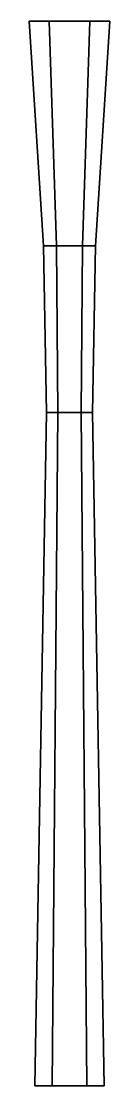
# Model space of a CAD drawing. Extents: x -0.07 to 0.07, y 0.86 to 2.71.
import ezdxf

# ---------------------------------------------------------------- set-up
doc = ezdxf.new("R2010")
doc.units = 0
doc.layers.add('BARREL', color=1, linetype='CONTINUOUS')

msp = doc.modelspace()

# ---------------------------------------------------------------- linework, layer by layer
at = {"layer": 'BARREL'}
for points in [[(-0.045, 2.32), (-0.0225, 2.32, 0.039), (-0.035, 2.71, 0.0606), (-0.07, 2.71)], [(-0.0225, 2.32, -0.039), (-0.045, 2.32), (-0.07, 2.71), (-0.035, 2.71, -0.0606)], [(-0.0225, 2.32, 0.039), (0.0225, 2.32, 0.039), (0.035, 2.71, 0.0606), (-0.035, 2.71, 0.0606)], [(0.0225, 2.32, -0.039), (-0.0225, 2.32, -0.039), (-0.035, 2.71, -0.0606), (0.035, 2.71, -0.0606)], [(0.0225, 2.32, 0.039), (0.045, 2.32), (0.07, 2.71), (0.035, 2.71, 0.0606)], [(0.045, 2.32), (0.0225, 2.32, -0.039), (0.035, 2.71, -0.0606), (0.07, 2.71)], [(-0.04, 2.03), (-0.02, 2.03, 0.0346), (-0.0225, 2.32, 0.039), (-0.045, 2.32)], [(-0.02, 2.03, -0.0346), (-0.04, 2.03), (-0.045, 2.32), (-0.0225, 2.32, -0.039)], [(-0.0225, 2.32, 0.039), (0.0225, 2.32, -0.039), (-0.0225, 2.32, -0.039), (-0.045, 2.32)], [(-0.02, 2.03, 0.0346), (0.02, 2.03, 0.0346), (0.0225, 2.32, 0.039), (-0.0225, 2.32, 0.039)], [(0.02, 2.03, -0.0346), (-0.02, 2.03, -0.0346), (-0.0225, 2.32, -0.039), (0.0225, 2.32, -0.039)], [(0.0225, 2.32, 0.039), (0.045, 2.32), (0.0225, 2.32, -0.039), (-0.0225, 2.32, 0.039)], [(0.02, 2.03, 0.0346), (0.04, 2.03), (0.045, 2.32), (0.0225, 2.32, 0.039)], [(0.04, 2.03), (0.02, 2.03, -0.0346), (0.0225, 2.32, -0.039), (0.045, 2.32)], [(-0.06, 0.86), (-0.03, 0.86, 0.052), (-0.02, 2.03, 0.0346), (-0.04, 2.03)], [(-0.03, 0.86, -0.052), (-0.06, 0.86), (-0.04, 2.03), (-0.02, 2.03, -0.0346)], [(-0.03, 0.86, 0.052), (0.03, 0.86, 0.052), (0.02, 2.03, 0.0346), (-0.02, 2.03, 0.0346)], [(0.03, 0.86, -0.052), (-0.03, 0.86, -0.052), (-0.02, 2.03, -0.0346), (0.02, 2.03, -0.0346)], [(0.03, 0.86, 0.052), (0.06, 0.86), (0.04, 2.03), (0.02, 2.03, 0.0346)], [(0.06, 0.86), (0.03, 0.86, -0.052), (0.02, 2.03, -0.0346), (0.04, 2.03)]]:
    msp.add_3dface(points, dxfattribs=at)

doc.saveas('drawing.dxf')
